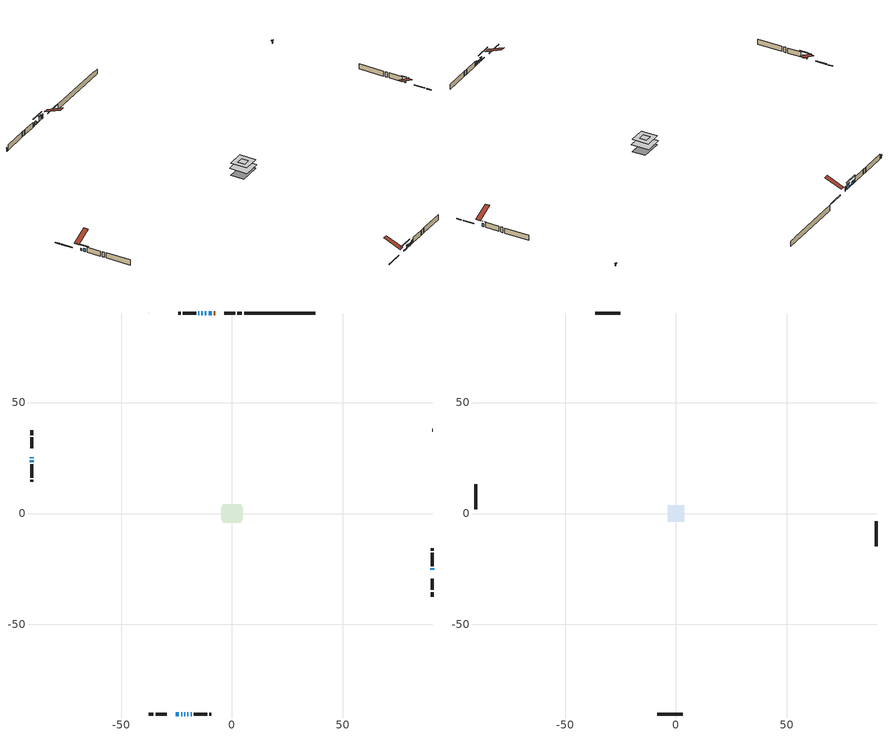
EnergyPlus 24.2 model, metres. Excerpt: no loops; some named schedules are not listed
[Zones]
conditioned space
 floor outside (Floor1 construction): -0.34,-0.34 -0.34,0.34 0.34,0.34 0.34,-0.34 z1.22
 floor adiabatic (AdiabaticFloorConstruction): -4.06,-4.06 -4.06,4.06 4.06,4.06 4.06,-4.06 z1.22
 floor foundation (Slab1 construction): -4.95,-3.05 -4.95,3.05 4.95,3.05 4.95,-3.05 z-1.37
 wall outside (RimJoist1 construction): 4.49,90.34 2.44,90.34 / -37.42,-90.34 -35.37,-90.34 / -90.34,37.42 -90.34,35.37 / 90.34,-37.42 90.34,-35.37 z1.22:1.52
 wall outside (RimJoist2 construction): 1.51,90.34 -3.55,90.34 / -34.44,-90.34 -29.38,-90.34 / -90.34,34.44 -90.34,29.38 / 90.34,-34.44 90.34,-29.38 z1.22:1.52
 wall outside (AdiabaticWallConstruction 1): -7.52,90.34 -8.19,90.34 z1.22:3.25
 wall outside (AdiabaticWallConstruction): -90.34,25.41 -90.34,24.85 z1.22:2.11; -9.12,90.34 -10.56,90.34 z1.22:3.2; 90.34,-25.41 90.34,-24.7 / -18.68,-90.34 -18.24,-90.34 z1.22:2.67; -90.34,23.93 -90.34,23.16 z1.22:2.57; -25.41,-90.34 -23.89,-90.34 / -11.49,90.34 -12.26,90.34 z1.22:1.65; -22.96,-90.34 -22.35,-90.34 z1.22:2.64; -21.42,-90.34 -21.09,-90.34 z1.22:2.01; -20.16,-90.34 -19.6,-90.34 z1.22:2.19; 90.35,37.42 90.18,37.59 / -37.42,90.35 -37.59,90.18 / -14.7,90.34 -15.21,90.34 z1.22:2.31; -13.18,90.34 -13.77,90.34 z1.22:2.36
 wall outside (Wall1 construction): -16.14,90.34 -22.26,90.34 / -17.31,-90.34 -11.19,-90.34 / -90.34,22.23 -90.34,16.11 / 90.34,-23.77 90.34,-17.65 z1.22:3.66
 wall outside (Wall2 construction): -23.19,90.34 -24.17,90.34 / -10.26,-90.34 -9.28,-90.34 / -90.34,15.18 -90.34,14.2 / 90.34,-16.72 90.34,-15.74 z1.22:3.66
 wall foundation (FoundationWall1 construction): 5.42,90.34,-1.37 5.42,90.34,1.22 34.22,90.34,1.22 34.22,90.34,0.91 37.42,90.34,0.91 37.42,90.34,-1.37
 window (WindowConstruction 11): -90.34,25.41 -90.34,24.85 z1.22:2.11
 window (WindowConstruction 8): -9.12,90.34 -10.56,90.34 z1.22:3.2
 window (WindowConstruction 9): 90.34,-25.41 90.34,-24.7 z1.22:2.67
 window (WindowConstruction 10): -90.34,23.93 -90.34,23.16 z1.22:2.57
 window (WindowConstruction 12): -25.41,-90.34 -23.89,-90.34 z1.22:1.65
 window (WindowConstruction 13): -11.49,90.34 -12.25,90.34 z1.22:1.65
 window (WindowConstruction): -22.96,-90.34 -22.35,-90.34 z1.22:2.64
 window (WindowConstruction 1): -21.42,-90.34 -21.09,-90.34 z1.22:2.01
 window (WindowConstruction 2): -20.16,-90.34 -19.6,-90.34 z1.22:2.19
 window (WindowConstruction 3): -18.67,-90.34 -18.24,-90.34 z1.22:2.67
 window (WindowConstruction 4): 90.34,37.42 90.18,37.58 z1.22:2.31
 window (WindowConstruction 5): -13.18,90.34 -13.77,90.34 z1.22:2.36
 window (WindowConstruction 6): -37.42,90.34 -37.58,90.18 z1.22:2.31
 window (WindowConstruction 7): -14.7,90.34 -15.21,90.34 z1.22:2.31
 door (Door): -7.52,90.34 -8.19,90.34 z1.22:3.25
 ceiling adiabatic (AdiabaticFloorConstruction): 4.06,-4.06 4.06,4.06 -4.06,4.06 -4.06,-4.06 z1.22
attic - vented
 floor to conditioned space (Floor2 construction Reversed): -1.6,-1.6 -1.6,1.6 1.6,1.6 1.6,-1.6 z3.66
 floor to conditioned space (Floor3 construction Reversed): -3.73,-3.73 -3.73,3.73 3.73,3.73 3.73,-3.73 z3.66
 wall outside (Wall3 construction): -25.1,90.34 -36.49,90.34 / -8.35,-90.34 3.04,-90.34 / -90.34,13.27 -90.34,1.88 / 90.34,-14.81 90.34,-3.42 z1.22:3.66
 roof outside (Roof1 construction): -6.59,90.34,3.66 -6.59,82.55,6.91 -4.48,82.55,6.91 -4.48,90.34,3.66; -26.34,-90.34,3.66 -26.34,-82.55,6.91 -28.45,-82.55,6.91 -28.45,-90.34,3.66; -90.34,26.34,3.66 -82.55,26.34,6.91 -82.55,28.45,6.91 -90.34,28.45,3.66; 90.34,-26.34,3.66 82.55,-26.34,6.91 82.55,-28.45,6.91 90.34,-28.45,3.66
shading: -90.34,23.03 -90.34,27.24 -90.64,27.24 -90.64,23.03 z3.94; -10.86,90.34 -8.82,90.34 -8.82,90.64 -10.86,90.64 z3.5; 90.34,-23.48 90.34,-26.63 90.64,-26.63 90.64,-23.48 z3.89; -90.34,21.64 -90.34,25.45 -90.64,25.45 -90.64,21.64 z4.09; -20.84,-90.34 -28.46,-90.34 -28.46,-90.64 -20.84,-90.64 z4.7; -15.31,90.34 -8.44,90.34 -8.44,90.64 -15.31,90.64 z4.7; -22.05,-90.34 -23.26,-90.34 -23.26,-90.64 -22.05,-90.64 z2.94; -20.79,-90.34 -21.72,-90.34 -21.72,-90.64 -20.79,-90.64 z2.31; -19.31,-90.34 -20.46,-90.34 -20.46,-90.64 -19.31,-90.64 z2.48; -17.94,-90.34 -18.97,-90.34 -18.97,-90.64 -17.94,-90.64 z2.97; 89.97,37.8 90.56,37.21 90.77,37.42 90.18,38.01 z2.61; -14.07,90.34 -12.89,90.34 -12.89,90.64 -14.07,90.64 z2.66; -37.8,89.97 -37.21,90.56 -37.42,90.77 -38.01,90.18 z2.61; -15.51,90.34 -14.4,90.34 -14.4,90.64 -15.51,90.64 z2.61
[Building]
Building 1: Terrain=Suburbs
[Site:Location]
Bathurst AP_NB: Latitude {deg}=47.63; Longitude {deg}=-65.74; Time Zone {hr}=-4; Elevation {m}=59; Keep Site Location Information=Yes
[Site:GroundTemperature:Shallow]
0.0375368, -2.14911, -2.32423, -1.28655, 2.87914, 7.02543, 10.62, 12.8971, 13.0906, 11.2385, 7.7356, 3.71651
[Site:WaterMainsTemperature]
Calculation Method=Schedule; Temperature Schedule=mains temperature schedule
[Material] Roughness=Rough; Thermal Absorptance=0.9
Name | Thickness {m} | Conductivity {W/m-K} | Density {kg/m3} | Specific Heat {J/kg-K} | Solar Absorptance | Visible Absorptance
asphalt or fiberglass shingles | 0.00635 | 0.162714 | 1121.4 | 1465.45 | 0.4 | 0.4
ceiling stud and cavity | 0.1397 | 0.118768 | 65.682 | 1177.47 | 0.7 | 0.7
ceiling stud and cavity 1 | 0.1397 | 0.0759935 | 65.682 | 1177.47 | 0.7 | 0.7
concrete 4.0 in. | 0.1016 | 1.803125 | 2242.8 | 837.4 | 0.7 | 0.7
concrete 8.0 in. | 0.2032 | 1.803125 | 2242.8 | 837.4 | 0.7 | 0.7
door material | 0.04445 | 0.0451087 | 512.64 | 1214.23 | 0.7 | 0.7
exterior vertical ins | 0.0272898 | 0.029427 | 32.04 | 1214.23 | 0.7 | 0.7
floor covering | 0.0127 | 0.0433444 | 54.468 | 1339.84 | 0.6 | 0.6
floor rigid ins; rim joist rigid ins 1; wall rigid ins | 0.051816 | 0.029427 | 32.04 | 1214.23 | 0.7 | 0.7
floor rigid ins 1; wall rigid ins 1 | 0.512978 | 0.029427 | 32.04 | 1214.23 | 0.7 | 0.7
floor stud and cavity | 0.1397 | 0.600147 | 92.3553 | 1139.71 | 0.7 | 0.7
floor stud and cavity 1 | 0.1397 | 1.75129 | 37.0049 | 1207.88 | 0.7 | 0.7
furniture material conditioned space 1 | 0.1524 | 0.115458 | 640.8 | 1214.23 | 0.6 | 0.6
gypsum board | 0.0127 | 0.160291 | 801 | 837.4 | 0.6 | 0.6
gypsum board 1 | 0.0127 | 0.160291 | 801 | 837.4 | 0.7 | 0.7
osb sheathing 0.5 in. | 0.0127 | 0.115458 | 512.64 | 1214.23 | 0.7 | 0.7
osb sheathing 0.75 in. | 0.01905 | 0.115458 | 512.64 | 1214.23 | 0.7 | 0.7
osb sheathing 2.0 in. | 0.0508 | 0.115458 | 512.64 | 1214.23 | 0.7 | 0.7
rim joist rigid ins | 0.103632 | 0.029427 | 32.04 | 1214.23 | 0.7 | 0.7
rim joist stud and cavity | 0.0508 | 0.0560652 | 125.044 | 1163.47 | 0.6 | 0.6
rim joist stud and cavity 1 | 0.0508 | 0.647153 | 125.044 | 1163.47 | 0.6 | 0.6
wall stud and cavity | 0.1397 | 0.0802207 | 139.0536 | 1170.24 | 0.7 | 0.7
wall stud and cavity 1 | 0.1397 | 0.17399 | 139.0536 | 1170.24 | 0.7 | 0.7
wall stud and cavity 2 | 0.0889 | 6.1454 | 50.32683 | 1063.81 | 0.6 | 0.6
wall stud and cavity 3 | 0.0889 | 0.380278 | 52.3479 | 1209.89 | 0.7 | 0.7
wall stud and cavity 4 | 0.0889 | 0.391764 | 83.0341 | 1211.67 | 0.7 | 0.7
wood siding | 0.0254 | 0.102417 | 544.68 | 1172.36 | 0.4 | 0.4
wood siding 1 | 0.00254 | 0.102417 | 544.68 | 1172.36 | 0.4 | 0.4
wood siding 2; wood siding 3; wood siding 4 | 0.0254 | 0.102417 | 544.68 | 1172.36 | 0.7 | 0.7
[WindowMaterial:SimpleGlazingSystem]
Name | U-Factor {W/m2-K} | Solar Heat Gain Coefficient
WindowMaterial | 2.08042 | 0.5
WindowMaterial 1 | 2.29562 | 0.35
WindowMaterial 10 | 3.04398 | 0.45
WindowMaterial 11 | 2.279717 | 0.36
WindowMaterial 2 | 2.191708 | 0.43
WindowMaterial 3 | 2.16729 | 0.44
WindowMaterial 4 | 2.407472 | 0.26
WindowMaterial 5 | 2.10711 | 0.48
WindowMaterial 6 | 1.97992 | 0.56
WindowMaterial 7 | 2.07361 | 0.54
WindowMaterial 8 | 2.04805 | 0.52
WindowMaterial 9 | 2.04181 | 0.53
[Construction]
AdiabaticFloorConstruction: floor stud and cavity 1, floor rigid ins 1, osb sheathing 0.75 in., floor covering
AdiabaticWallConstruction: wood siding 3, wall rigid ins 1, wall stud and cavity 3, gypsum board
AdiabaticWallConstruction 1: wood siding 4, wall rigid ins 1, wall stud and cavity 3, gypsum board
Door: door material
Floor1 construction: floor stud and cavity, floor rigid ins, osb sheathing 0.75 in., floor covering
Floor2 construction Reversed: gypsum board, ceiling stud and cavity
Floor3 construction Reversed: gypsum board, ceiling stud and cavity 1
FoundationWall1 construction: concrete 8.0 in., gypsum board 1
furniture construction conditioned space 1: furniture material conditioned space 1
PartitionWallConstruction: gypsum board, wall stud and cavity 4, gypsum board
RimJoist1 construction: wood siding 2, rim joist rigid ins, osb sheathing 2.0 in., rim joist stud and cavity
RimJoist2 construction: wood siding 2, rim joist rigid ins 1, osb sheathing 2.0 in., rim joist stud and cavity 1
Roof1 construction: asphalt or fiberglass shingles
Slab1 construction: concrete 4.0 in.
Wall1 construction: wood siding, osb sheathing 0.5 in., wall stud and cavity, gypsum board
Wall2 construction: wood siding, wall rigid ins, osb sheathing 0.5 in., wall stud and cavity 1, gypsum board
Wall3 construction: wood siding 1, wall stud and cavity 2
WindowConstruction: WindowMaterial
WindowConstruction 1: WindowMaterial 1
WindowConstruction 10: WindowMaterial 9
WindowConstruction 11: WindowMaterial 10
WindowConstruction 12; WindowConstruction 13: WindowMaterial 11
WindowConstruction 2: WindowMaterial 2
WindowConstruction 3: WindowMaterial 3
WindowConstruction 4; WindowConstruction 6: WindowMaterial 4
WindowConstruction 5: WindowMaterial 5
WindowConstruction 7: WindowMaterial 6
WindowConstruction 8: WindowMaterial 7
WindowConstruction 9: WindowMaterial 8
[Zone] Multiplier=1; Part of Total Floor Area=Yes
Name | Volume {m3}
attic - vented | 34.2694
conditioned space | 322.9
[Space]
Name | Zone | Volume {m3}
attic - vented 1 | attic - vented | 34.2694
conditioned space 1 | conditioned space | 322.9
[ZoneInfiltration:EffectiveLeakageArea]
infil attic - vented 1: Zone or Space=attic - vented 1; Schedule=Always On Discrete; Effective Air Leakage Area {cm2}=2634.8; Stack Coefficient=0.000395493; Wind Coefficient=1.34366e-05
[ZoneMixing]
whole house fan mix: Zone or Space=attic - vented; Schedule=Always On Continuous; Design Flow Rate Calculation Method=Flow/Zone; Design Flow Rate {m3/s}=0; Source Zone or Space=conditioned space
[SurfaceProperty:ExposedFoundationPerimeter]
Slab1: Exposed Perimeter Calculation Method=TotalExposedPerimeter; Total Exposed Perimeter {m}=32.004
[InternalMass] Zone or ZoneList=conditioned space; Space or SpaceList=conditioned space 1
Name | Construction | Surface Area {m2}
furniture mass conditioned space 1 | furniture construction conditioned space 1 | 50.6999
partition wall mass | PartitionWallConstruction | 126.75
[Lights]
interior lighting: Zone or ZoneList or Space or SpaceList=conditioned space 1; Schedule=interior lighting schedule; Design Level Calculation Method=LightingLevel; Lighting Level {W}=343.2; Return Air Fraction=0; Fraction Radiant=0.6; Fraction Visible=0.2; Fraction Replaceable=1
[People]
occupants: Zone or ZoneList or Space or SpaceList=conditioned space 1; Number of People Schedule=occupants schedule; Number of People Calculation Method=People; Number of People=3; Fraction Radiant=0.314171; Sensible Heat Fraction=0.56303; Activity Level Schedule=occupants activity schedule; Carbon Dioxide Generation Rate {m3/s-W}=0; Enable ASHRAE 55 Comfort Warnings=No; Mean Radiant Temperature Calculation Type=EnclosureAveraged
[ElectricEquipment] Zone or ZoneList or Space or SpaceList=conditioned space 1; Design Level Calculation Method=EquipmentLevel
Name | Schedule | Design Level {W} | Fraction Latent | Fraction Radiant | Fraction Lost
clothes dryer | clothes dryer schedule | 140.772 | 0.015 | 0.081 | 0.85
clothes washer | clothes washer schedule | 32.1985 | 0.03 | 0.162 | 0.7
cooking range | cooking range schedule | 215.147 | 0.08 | 0.432 | 0.2
dishwasher | dishwasher schedule | 66.8632 | 0.3 | 0.18 | 0.4
fridge | fridge schedule | 72.9452 | 0 | 0.6 | 0
mech vent house fan | mech vent house fan schedule | 0 | 0 | 0 | 1
mech vent house fan cfis | mech vent house fan cfis schedule | 0 | 0 | 0 | 0
misc plug loads | misc plug loads schedule | 494.7 | 0.045 | 0.513 | 0.1
whole house fan | Always On Discrete | 0 | 0 | 0 | 1
[OtherEquipment] Zone or ZoneList or Space or SpaceList=conditioned space 1; Design Level Calculation Method=EquipmentLevel
Name | Fuel Type | Schedule | Design Level {W} | Fraction Latent | Fraction Radiant | Fraction Lost
clothes dryer 1 | Electricity | clothes dryer schedule | 0 | 0.015 | 0.081 | 0.85
cooking range 1 | Electricity | cooking range schedule | 0 | 0.08 | 0.432 | 0.2
general water use latent | None | general water use schedule | 62.594 | 1 | 0 | 0
general water use sensible | None | general water use schedule | -61.6891 | 0 | 0.6 | 0
mech vent house fan latent load | None | Always On Discrete | 0 | 1 | 0 | 0
mech vent house fan sensible load | None | Always On Discrete | 0 | 0 | 0 | 0
water heater energy adjustment1 | Electricity | Always On Discrete | 0.01 | 0 | 0 | 1
[ZoneInfiltration:DesignFlowRate] Zone or ZoneList or Space or SpaceList=conditioned space 1; Schedule=Always On Discrete; Design Flow Rate Calculation Method=Flow/Zone; Design Flow Rate {m3/s}=0
infil flow; natural vent flow; whole house fan flow
[Foundation:Kiva]
Foundation Kiva 1: Initial Indoor Air Temperature {C}=18; Wall Height Above Grade {m}=1.21999; Wall Depth Below Slab {m}=0.2032; Custom Block Material Name 1=exterior vertical ins; Custom Block Depth 1 {m}=2.59001; Custom Block X Position 1 {m}=0.2159; Custom Block Z Position 1 {m}=0
[Foundation:Kiva:Settings]
Soil Conductivity {W/m-K}=0.849921; Soil Density {kg/m3}=1842.3; Soil Specific Heat {J/kg-K}=418.7; Ground Solar Absorptivity=0.9; Ground Thermal Absorptivity=0.9; Ground Surface Roughness {m}=0.03; Far-Field Width {m}=40; Deep-Ground Boundary Condition=ZeroFlux; Deep-Ground Depth {m}=40; Minimum Cell Dimension {m}=0.2; Maximum Cell Growth Coefficient=3; Simulation Timestep=Timestep
[Exterior:Lights]
exterior lighting: Schedule=exterior lighting schedule; Design Level {W}=75.6
[Schedule:Constant]
Name | Hourly Value
Always On Continuous; mech vent house fan schedule; mech vent house fan cfis schedule; Always On Discrete | 1
occupants activity schedule | 117.228
fridge schedule | 0
[Schedule:Week:Daily]
interior lighting schedule Week Rule - Jan1-Jan27: interior lighting schedule day, interior lighting schedule day, interior lighting schedule day, interior lighting schedule day, interior lighting schedule day, interior lighting schedule day, interior lighting schedule day, interior lighting schedule default day, interior lighting schedule default day, interior lighting schedule default day, interior lighting schedule default day, interior lighting schedule default day
interior lighting schedule Week Rule - Jan28-Feb3: interior lighting schedule day, interior lighting schedule day, interior lighting schedule day, interior lighting schedule day, interior lighting schedule day 1, interior lighting schedule day 1, interior lighting schedule day 1, interior lighting schedule default day, interior lighting schedule default day, interior lighting schedule default day, interior lighting schedule default day, interior lighting schedule default day
interior lighting schedule Week Rule - Feb4-Feb24: interior lighting schedule day 1, interior lighting schedule day 1, interior lighting schedule day 1, interior lighting schedule day 1, interior lighting schedule day 1, interior lighting schedule day 1, interior lighting schedule day 1, interior lighting schedule default day, interior lighting schedule default day, interior lighting schedule default day, interior lighting schedule default day, interior lighting schedule default day
interior lighting schedule Week Rule - Feb25-Mar3: interior lighting schedule day 1, interior lighting schedule day 1, interior lighting schedule day 1, interior lighting schedule day 1, interior lighting schedule day 2, interior lighting schedule day 2, interior lighting schedule day 2, interior lighting schedule default day, interior lighting schedule default day, interior lighting schedule default day, interior lighting schedule default day, interior lighting schedule default day
interior lighting schedule Week Rule - Mar4-Mar31: interior lighting schedule day 2, interior lighting schedule day 2, interior lighting schedule day 2, interior lighting schedule day 2, interior lighting schedule day 2, interior lighting schedule day 2, interior lighting schedule day 2, interior lighting schedule default day, interior lighting schedule default day, interior lighting schedule default day, interior lighting schedule default day, interior lighting schedule default day
interior lighting schedule Week Rule - Apr1-Apr28: interior lighting schedule day 3, interior lighting schedule day 3, interior lighting schedule day 3, interior lighting schedule day 3, interior lighting schedule day 3, interior lighting schedule day 3, interior lighting schedule day 3, interior lighting schedule default day, interior lighting schedule default day, interior lighting schedule default day, interior lighting schedule default day, interior lighting schedule default day
interior lighting schedule Week Rule - Apr29-May5: interior lighting schedule day 3, interior lighting schedule day 3, interior lighting schedule day 4, interior lighting schedule day 4, interior lighting schedule day 4, interior lighting schedule day 4, interior lighting schedule day 4, interior lighting schedule default day, interior lighting schedule default day, interior lighting schedule default day, interior lighting schedule default day, interior lighting schedule default day
interior lighting schedule Week Rule - May6-May26: interior lighting schedule day 4, interior lighting schedule day 4, interior lighting schedule day 4, interior lighting schedule day 4, interior lighting schedule day 4, interior lighting schedule day 4, interior lighting schedule day 4, interior lighting schedule default day, interior lighting schedule default day, interior lighting schedule default day, interior lighting schedule default day, interior lighting schedule default day
interior lighting schedule Week Rule - May27-Jun2: interior lighting schedule day 4, interior lighting schedule day 4, interior lighting schedule day 4, interior lighting schedule day 4, interior lighting schedule day 4, interior lighting schedule day 5, interior lighting schedule day 5, interior lighting schedule default day, interior lighting schedule default day, interior lighting schedule default day, interior lighting schedule default day, interior lighting schedule default day
interior lighting schedule Week Rule - Jun3-Jun30: interior lighting schedule day 5, interior lighting schedule day 5, interior lighting schedule day 5, interior lighting schedule day 5, interior lighting schedule day 5, interior lighting schedule day 5, interior lighting schedule day 5, interior lighting schedule default day, interior lighting schedule default day, interior lighting schedule default day, interior lighting schedule default day, interior lighting schedule default day
interior lighting schedule Week Rule - Jul1-Jul28: interior lighting schedule day 6, interior lighting schedule day 6, interior lighting schedule day 6, interior lighting schedule day 6, interior lighting schedule day 6, interior lighting schedule day 6, interior lighting schedule day 6, interior lighting schedule default day, interior lighting schedule default day, interior lighting schedule default day, interior lighting schedule default day, interior lighting schedule default day
interior lighting schedule Week Rule - Jul29-Aug4: interior lighting schedule day 6, interior lighting schedule day 6, interior lighting schedule day 6, interior lighting schedule day 7, interior lighting schedule day 7, interior lighting schedule day 7, interior lighting schedule day 7, interior lighting schedule default day, interior lighting schedule default day, interior lighting schedule default day, interior lighting schedule default day, interior lighting schedule default day
interior lighting schedule Week Rule - Aug5-Aug25: interior lighting schedule day 7, interior lighting schedule day 7, interior lighting schedule day 7, interior lighting schedule day 7, interior lighting schedule day 7, interior lighting schedule day 7, interior lighting schedule day 7, interior lighting schedule default day, interior lighting schedule default day, interior lighting schedule default day, interior lighting schedule default day, interior lighting schedule default day
interior lighting schedule Week Rule - Aug26-Sep1: interior lighting schedule day 7, interior lighting schedule day 7, interior lighting schedule day 7, interior lighting schedule day 7, interior lighting schedule day 7, interior lighting schedule day 7, interior lighting schedule day 8, interior lighting schedule default day, interior lighting schedule default day, interior lighting schedule default day, interior lighting schedule default day, interior lighting schedule default day
interior lighting schedule Week Rule - Sep2-Sep29: interior lighting schedule day 8, interior lighting schedule day 8, interior lighting schedule day 8, interior lighting schedule day 8, interior lighting schedule day 8, interior lighting schedule day 8, interior lighting schedule day 8, interior lighting schedule default day, interior lighting schedule default day, interior lighting schedule default day, interior lighting schedule default day, interior lighting schedule default day
interior lighting schedule Week Rule - Sep30-Oct6: interior lighting schedule day 8, interior lighting schedule day 9, interior lighting schedule day 9, interior lighting schedule day 9, interior lighting schedule day 9, interior lighting schedule day 9, interior lighting schedule day 9, interior lighting schedule default day, interior lighting schedule default day, interior lighting schedule default day, interior lighting schedule default day, interior lighting schedule default day
interior lighting schedule Week Rule - Oct7-Oct27: interior lighting schedule day 9, interior lighting schedule day 9, interior lighting schedule day 9, interior lighting schedule day 9, interior lighting schedule day 9, interior lighting schedule day 9, interior lighting schedule day 9, interior lighting schedule default day, interior lighting schedule default day, interior lighting schedule default day, interior lighting schedule default day, interior lighting schedule default day
interior lighting schedule Week Rule - Oct28-Nov3: interior lighting schedule day 9, interior lighting schedule day 9, interior lighting schedule day 9, interior lighting schedule day 9, interior lighting schedule day 10, interior lighting schedule day 10, interior lighting schedule day 10, interior lighting schedule default day, interior lighting schedule default day, interior lighting schedule default day, interior lighting schedule default day, interior lighting schedule default day
interior lighting schedule Week Rule - Nov4-Nov24: interior lighting schedule day 10, interior lighting schedule day 10, interior lighting schedule day 10, interior lighting schedule day 10, interior lighting schedule day 10, interior lighting schedule day 10, interior lighting schedule day 10, interior lighting schedule default day, interior lighting schedule default day, interior lighting schedule default day, interior lighting schedule default day, interior lighting schedule default day
interior lighting schedule Week Rule - Nov25-Dec1: interior lighting schedule day 10, interior lighting schedule day 10, interior lighting schedule day 10, interior lighting schedule day 10, interior lighting schedule day 10, interior lighting schedule day 10, interior lighting schedule day 11, interior lighting schedule default day, interior lighting schedule default day, interior lighting schedule default day, interior lighting schedule default day, interior lighting schedule default day
interior lighting schedule Week Rule - Dec2-Dec31: interior lighting schedule day 11, interior lighting schedule day 11, interior lighting schedule day 11, interior lighting schedule day 11, interior lighting schedule day 11, interior lighting schedule day 11, interior lighting schedule day 11, interior lighting schedule default day, interior lighting schedule default day, interior lighting schedule default day, interior lighting schedule default day, interior lighting schedule default day
occupants schedule Week Rule - Jan1-Dec31: occupants schedule day, occupants schedule day, occupants schedule day, occupants schedule day, occupants schedule day, occupants schedule day, occupants schedule day, occupants schedule default day, occupants schedule default day, occupants schedule default day, occupants schedule default day, occupants schedule default day
clothes dryer schedule Week Rule - Jan1-Dec31: clothes dryer schedule day, clothes dryer schedule day, clothes dryer schedule day, clothes dryer schedule day, clothes dryer schedule day, clothes dryer schedule day, clothes dryer schedule day, clothes dryer schedule default day, clothes dryer schedule default day, clothes dryer schedule default day, clothes dryer schedule default day, clothes dryer schedule default day
clothes washer schedule Week Rule - Jan1-Dec31: clothes washer schedule day, clothes washer schedule day, clothes washer schedule day, clothes washer schedule day, clothes washer schedule day, clothes washer schedule day, clothes washer schedule day, clothes washer schedule default day, clothes washer schedule default day, clothes washer schedule default day, clothes washer schedule default day, clothes washer schedule default day
cooking range schedule Week Rule - Jan1-Dec31: cooking range schedule day, cooking range schedule day, cooking range schedule day, cooking range schedule day, cooking range schedule day, cooking range schedule day, cooking range schedule day, cooking range schedule default day, cooking range schedule default day, cooking range schedule default day, cooking range schedule default day, cooking range schedule default day
dishwasher schedule Week Rule - Jan1-Dec31: dishwasher schedule day, dishwasher schedule day, dishwasher schedule day, dishwasher schedule day, dishwasher schedule day, dishwasher schedule day, dishwasher schedule day, dishwasher schedule default day, dishwasher schedule default day, dishwasher schedule default day, dishwasher schedule default day, dishwasher schedule default day
misc plug loads schedule Week Rule - Jan1-Dec31: misc plug loads schedule day, misc plug loads schedule day, misc plug loads schedule day, misc plug loads schedule day, misc plug loads schedule day, misc plug loads schedule day, misc plug loads schedule day, misc plug loads schedule default day, misc plug loads schedule default day, misc plug loads schedule default day, misc plug loads schedule default day, misc plug loads schedule default day
general water use schedule Week Rule - Jan1-Dec31: general water use schedule day, general water use schedule day, general water use schedule day, general water use schedule day, general water use schedule day, general water use schedule day, general water use schedule day, general water use schedule default day, general water use schedule default day, general water use schedule default day, general water use schedule default day, general water use schedule default day
exterior lighting schedule Week Rule - Jan1-Jan27: exterior lighting schedule day, exterior lighting schedule day, exterior lighting schedule day, exterior lighting schedule day, exterior lighting schedule day, exterior lighting schedule day, exterior lighting schedule day, exterior lighting schedule default day, exterior lighting schedule default day, exterior lighting schedule default day, exterior lighting schedule default day, exterior lighting schedule default day
exterior lighting schedule Week Rule - Jan28-Feb3: exterior lighting schedule day, exterior lighting schedule day, exterior lighting schedule day, exterior lighting schedule day, exterior lighting schedule day 1, exterior lighting schedule day 1, exterior lighting schedule day 1, exterior lighting schedule default day, exterior lighting schedule default day, exterior lighting schedule default day, exterior lighting schedule default day, exterior lighting schedule default day
exterior lighting schedule Week Rule - Feb4-Feb24: exterior lighting schedule day 1, exterior lighting schedule day 1, exterior lighting schedule day 1, exterior lighting schedule day 1, exterior lighting schedule day 1, exterior lighting schedule day 1, exterior lighting schedule day 1, exterior lighting schedule default day, exterior lighting schedule default day, exterior lighting schedule default day, exterior lighting schedule default day, exterior lighting schedule default day
exterior lighting schedule Week Rule - Feb25-Mar3: exterior lighting schedule day 1, exterior lighting schedule day 1, exterior lighting schedule day 1, exterior lighting schedule day 1, exterior lighting schedule day 2, exterior lighting schedule day 2, exterior lighting schedule day 2, exterior lighting schedule default day, exterior lighting schedule default day, exterior lighting schedule default day, exterior lighting schedule default day, exterior lighting schedule default day
exterior lighting schedule Week Rule - Mar4-Mar31: exterior lighting schedule day 2, exterior lighting schedule day 2, exterior lighting schedule day 2, exterior lighting schedule day 2, exterior lighting schedule day 2, exterior lighting schedule day 2, exterior lighting schedule day 2, exterior lighting schedule default day, exterior lighting schedule default day, exterior lighting schedule default day, exterior lighting schedule default day, exterior lighting schedule default day
exterior lighting schedule Week Rule - Apr1-Apr28: exterior lighting schedule day 3, exterior lighting schedule day 3, exterior lighting schedule day 3, exterior lighting schedule day 3, exterior lighting schedule day 3, exterior lighting schedule day 3, exterior lighting schedule day 3, exterior lighting schedule default day, exterior lighting schedule default day, exterior lighting schedule default day, exterior lighting schedule default day, exterior lighting schedule default day
exterior lighting schedule Week Rule - Apr29-May5: exterior lighting schedule day 3, exterior lighting schedule day 3, exterior lighting schedule day 4, exterior lighting schedule day 4, exterior lighting schedule day 4, exterior lighting schedule day 4, exterior lighting schedule day 4, exterior lighting schedule default day, exterior lighting schedule default day, exterior lighting schedule default day, exterior lighting schedule default day, exterior lighting schedule default day
exterior lighting schedule Week Rule - May6-May26: exterior lighting schedule day 4, exterior lighting schedule day 4, exterior lighting schedule day 4, exterior lighting schedule day 4, exterior lighting schedule day 4, exterior lighting schedule day 4, exterior lighting schedule day 4, exterior lighting schedule default day, exterior lighting schedule default day, exterior lighting schedule default day, exterior lighting schedule default day, exterior lighting schedule default day
exterior lighting schedule Week Rule - May27-Jun2: exterior lighting schedule day 4, exterior lighting schedule day 4, exterior lighting schedule day 4, exterior lighting schedule day 4, exterior lighting schedule day 4, exterior lighting schedule day 5, exterior lighting schedule day 5, exterior lighting schedule default day, exterior lighting schedule default day, exterior lighting schedule default day, exterior lighting schedule default day, exterior lighting schedule default day
exterior lighting schedule Week Rule - Jun3-Jun30: exterior lighting schedule day 5, exterior lighting schedule day 5, exterior lighting schedule day 5, exterior lighting schedule day 5, exterior lighting schedule day 5, exterior lighting schedule day 5, exterior lighting schedule day 5, exterior lighting schedule default day, exterior lighting schedule default day, exterior lighting schedule default day, exterior lighting schedule default day, exterior lighting schedule default day
exterior lighting schedule Week Rule - Jul1-Jul28: exterior lighting schedule day 6, exterior lighting schedule day 6, exterior lighting schedule day 6, exterior lighting schedule day 6, exterior lighting schedule day 6, exterior lighting schedule day 6, exterior lighting schedule day 6, exterior lighting schedule default day, exterior lighting schedule default day, exterior lighting schedule default day, exterior lighting schedule default day, exterior lighting schedule default day
exterior lighting schedule Week Rule - Jul29-Aug4: exterior lighting schedule day 6, exterior lighting schedule day 6, exterior lighting schedule day 6, exterior lighting schedule day 7, exterior lighting schedule day 7, exterior lighting schedule day 7, exterior lighting schedule day 7, exterior lighting schedule default day, exterior lighting schedule default day, exterior lighting schedule default day, exterior lighting schedule default day, exterior lighting schedule default day
exterior lighting schedule Week Rule - Aug5-Aug25: exterior lighting schedule day 7, exterior lighting schedule day 7, exterior lighting schedule day 7, exterior lighting schedule day 7, exterior lighting schedule day 7, exterior lighting schedule day 7, exterior lighting schedule day 7, exterior lighting schedule default day, exterior lighting schedule default day, exterior lighting schedule default day, exterior lighting schedule default day, exterior lighting schedule default day
exterior lighting schedule Week Rule - Aug26-Sep1: exterior lighting schedule day 7, exterior lighting schedule day 7, exterior lighting schedule day 7, exterior lighting schedule day 7, exterior lighting schedule day 7, exterior lighting schedule day 7, exterior lighting schedule day 8, exterior lighting schedule default day, exterior lighting schedule default day, exterior lighting schedule default day, exterior lighting schedule default day, exterior lighting schedule default day
exterior lighting schedule Week Rule - Sep2-Sep29: exterior lighting schedule day 8, exterior lighting schedule day 8, exterior lighting schedule day 8, exterior lighting schedule day 8, exterior lighting schedule day 8, exterior lighting schedule day 8, exterior lighting schedule day 8, exterior lighting schedule default day, exterior lighting schedule default day, exterior lighting schedule default day, exterior lighting schedule default day, exterior lighting schedule default day
[Schedule:Year]
interior lighting schedule: interior lighting schedule Week Rule - Jan1-Jan27, 1, 1, 1, 27, interior lighting schedule Week Rule - Jan28-Feb3, 1, 28, 2, 3, interior lighting schedule Week Rule - Feb4-Feb24, 2, 4, 2, 24, interior lighting schedule Week Rule - Feb25-Mar3, 2, 25, 3, 3, interior lighting schedule Week Rule - Mar4-Mar31, 3, 4, 3, 31, interior lighting schedule Week Rule - Apr1-Apr28, 4, 1, 4, 28, interior lighting schedule Week Rule - Apr29-May5, 4, 29, 5, 5, interior lighting schedule Week Rule - May6-May26, 5, 6, 5, 26, interior lighting schedule Week Rule - May27-Jun2, 5, 27, 6, 2, interior lighting schedule Week Rule - Jun3-Jun30, 6, 3, 6, 30, interior lighting schedule Week Rule - Jul1-Jul28, 7, 1, 7, 28, interior lighting schedule Week Rule - Jul29-Aug4, 7, 29, 8, 4, interior lighting schedule Week Rule - Aug5-Aug25, 8, 5, 8, 25, interior lighting schedule Week Rule - Aug26-Sep1, 8, 26, 9, 1, interior lighting schedule Week Rule - Sep2-Sep29, 9, 2, 9, 29, interior lighting schedule Week Rule - Sep30-Oct6, 9, 30, 10, 6, interior lighting schedule Week Rule - Oct7-Oct27, 10, 7, 10, 27, interior lighting schedule Week Rule - Oct28-Nov3, 10, 28, 11, 3, interior lighting schedule Week Rule - Nov4-Nov24, 11, 4, 11, 24, interior lighting schedule Week Rule - Nov25-Dec1, 11, 25, 12, 1, interior lighting schedule Week Rule - Dec2-Dec31, 12, 2, 12, 31
occupants schedule: occupants schedule Week Rule - Jan1-Dec31, 1, 1, 12, 31
clothes dryer schedule: clothes dryer schedule Week Rule - Jan1-Dec31, 1, 1, 12, 31
clothes washer schedule: clothes washer schedule Week Rule - Jan1-Dec31, 1, 1, 12, 31
cooking range schedule: cooking range schedule Week Rule - Jan1-Dec31, 1, 1, 12, 31
dishwasher schedule: dishwasher schedule Week Rule - Jan1-Dec31, 1, 1, 12, 31
misc plug loads schedule: misc plug loads schedule Week Rule - Jan1-Dec31, 1, 1, 12, 31
general water use schedule: general water use schedule Week Rule - Jan1-Dec31, 1, 1, 12, 31
exterior lighting schedule: exterior lighting schedule Week Rule - Jan1-Jan27, 1, 1, 1, 27, exterior lighting schedule Week Rule - Jan28-Feb3, 1, 28, 2, 3, exterior lighting schedule Week Rule - Feb4-Feb24, 2, 4, 2, 24, exterior lighting schedule Week Rule - Feb25-Mar3, 2, 25, 3, 3, exterior lighting schedule Week Rule - Mar4-Mar31, 3, 4, 3, 31, exterior lighting schedule Week Rule - Apr1-Apr28, 4, 1, 4, 28, exterior lighting schedule Week Rule - Apr29-May5, 4, 29, 5, 5, exterior lighting schedule Week Rule - May6-May26, 5, 6, 5, 26, exterior lighting schedule Week Rule - May27-Jun2, 5, 27, 6, 2, exterior lighting schedule Week Rule - Jun3-Jun30, 6, 3, 6, 30, exterior lighting schedule Week Rule - Jul1-Jul28, 7, 1, 7, 28, exterior lighting schedule Week Rule - Jul29-Aug4, 7, 29, 8, 4, exterior lighting schedule Week Rule - Aug5-Aug25, 8, 5, 8, 25, exterior lighting schedule Week Rule - Aug26-Sep1, 8, 26, 9, 1, exterior lighting schedule Week Rule - Sep2-Sep29, 9, 2, 9, 29, exterior lighting schedule Week Rule - Sep30-Oct6, 9, 30, 10, 6, exterior lighting schedule Week Rule - Oct7-Oct27, 10, 7, 10, 27, exterior lighting schedule Week Rule - Oct28-Nov3, 10, 28, 11, 3, exterior lighting schedule Week Rule - Nov4-Nov24, 11, 4, 11, 24, exterior lighting schedule Week Rule - Nov25-Dec1, 11, 25, 12, 1, exterior lighting schedule Week Rule - Dec2-Dec31, 12, 2, 12, 31
[Schedule:Compact]
mains temperature schedule: Through: 01/01, For: AllDays, Until: 24:00, 5.18111, Through: 01/02, For: AllDays, Until: 24:00, 5.11, Through: 01/03, For: AllDays, Until: 24:00, 5.04056, Through: 01/04, For: AllDays, Until: 24:00, 4.97167, Through: 01/05, For: AllDays, Until: 24:00, 4.90389, Through: 01/06, For: AllDays, Until: 24:00, 4.83722, Through: 01/07, For: AllDays, Until: 24:00, 4.77167, Through: 01/08, For: AllDays, Until: 24:00, 4.70722, Through: 01/09, For: AllDays, Until: 24:00, 4.64389, Through: 01/10, For: AllDays, Until: 24:00, 4.58167, Through: 01/11, For: AllDays, Until: 24:00, 4.52056, Through: 01/12, For: AllDays, Until: 24:00, 4.46111, Through: 01/13, For: AllDays, Until: 24:00, 4.40222, Through: 01/14, For: AllDays, Until: 24:00, 4.345, Through: 01/15, For: AllDays, Until: 24:00, 4.28889, Through: 01/16, For: AllDays, Until: 24:00, 4.23389, Through: 01/17, For: AllDays, Until: 24:00, 4.18056, Through: 01/18, For: AllDays, Until: 24:00, 4.12833, Through: 01/19, For: AllDays, Until: 24:00, 4.07722, Through: 01/20, For: AllDays, Until: 24:00, 4.02778, Through: 01/21, For: AllDays, Until: 24:00, 3.97944, Through: 01/22, For: AllDays, Until: 24:00, 3.93222, Through: 01/23, For: AllDays, Until: 24:00, 3.88667, Through: 01/24, For: AllDays, Until: 24:00, 3.84278, Through: 01/25, For: AllDays, Until: 24:00, 3.8, Through: 01/26, For: AllDays, Until: 24:00, 3.75889, Through: 01/27, For: AllDays, Until: 24:00, 3.71889, Through: 01/28, For: AllDays, Until: 24:00, 3.68, Through: 01/29, For: AllDays, Until: 24:00, 3.64333, Through: 01/30, For: AllDays, Until: 24:00, 3.60722, Through: 01/31, For: AllDays, Until: 24:00, 3.57333, Through: 02/01, For: AllDays, Until: 24:00, 3.54056, Through: 02/02, For: AllDays, Until: 24:00, 3.50944, Through: 02/03, For: AllDays, Until: 24:00, 3.48, Through: 02/04, For: AllDays, Until: 24:00, 3.45167, Through: 02/05, For: AllDays, Until: 24:00, 3.425, Through: 02/06, For: AllDays, Until: 24:00, 3.39944, Through: 02/07, For: AllDays, Until: 24:00, 3.37611, Through: 02/08, For: AllDays, Until: 24:00, 3.35389, Through: 02/09, For: AllDays, Until: 24:00, 3.33333, Through: 02/10, For: AllDays, Until: 24:00, 3.31444, Through: 02/11, For: AllDays, Until: 24:00, 3.29667, Through: 02/12, For: AllDays, Until: 24:00, 3.28111, Through: 02/13, For: AllDays, Until: 24:00, 3.26667, Through: 02/14, For: AllDays, Until: 24:00, 3.25389, Through: 02/15, For: AllDays, Until: 24:00, 3.24278, Through: 02/16, For: AllDays, Until: 24:00, 3.23278, Through: 02/17, For: AllDays, Until: 24:00, 3.225, Through: 02/18, For: AllDays, Until: 24:00, 3.21833, Through: 02/19, For: AllDays, Until: 24:00, 3.21333, Through: 02/20, For: AllDays, Until: 24:00, 3.21, Through: 02/21, For: AllDays, Until: 24:00, 3.20833, Through: 02/22, For: AllDays, Until: 24:00, 3.20833, Through: 02/23, For: AllDays, Until: 24:00, 3.20944, Through: 02/24, For: AllDays, Until: 24:00, 3.21278, Through: 02/25, For: AllDays, Until: 24:00, 3.21722, Through: 02/26, For: AllDays, Until: 24:00, 3.22333, Through: 02/27, For: AllDays, Until: 24:00, 3.23111, Through: 02/28, For: AllDays, Until: 24:00, 3.24056, Through: 03/01, For: AllDays, Until: 24:00, 3.25111, Through: 03/02, For: AllDays, Until: 24:00, 3.26389, Through: 03/03, For: AllDays, Until: 24:00, 3.27778, Through: 03/04, For: AllDays, Until: 24:00, 3.29333, Through: 03/05, For: AllDays, Until: 24:00, 3.31056, Through: 03/06, For: AllDays, Until: 24:00, 3.32944, Through: 03/07, For: AllDays, Until: 24:00, 3.34944, Through: 03/08, For: AllDays, Until: 24:00, 3.37111, Through: 03/09, For: AllDays, Until: 24:00, 3.39444, Through: 03/10, For: AllDays, Until: 24:00, 3.41944, Through: 03/11, For: AllDays, Until: 24:00, 3.44611, Through: 03/12, For: AllDays, Until: 24:00, 3.47389, Through: 03/13, For: AllDays, Until: 24:00, 3.50333, Through: 03/14, For: AllDays, Until: 24:00, 3.53389, Through: 03/15, For: AllDays, Until: 24:00, 3.56667, Through: 03/16, For: AllDays, Until: 24:00, 3.60056, Through: 03/17, For: AllDays, Until: 24:00, 3.63556, Through: 03/18, For: AllDays, Until: 24:00, 3.67222, Through: 03/19, For: AllDays, Until: 24:00, 3.71056, Through: 03/20, For: AllDays, Until: 24:00, 3.75056, Through: 03/21, For: AllDays, Until: 24:00, 3.79111, Through: 03/22, For: AllDays, Until: 24:00, 3.83389, Through: 03/23, For: AllDays, Until: 24:00, 3.87778, Through: 03/24, For: AllDays, Until: 24:00, 3.92278, Through: 03/25, For: AllDays, Until: 24:00, 3.96944, Through: 03/26, For: AllDays, Until: 24:00, 4.01778, Through: 03/27, For: AllDays, Until: 24:00, 4.06722, Through: 03/28, For: AllDays, Until: 24:00, 4.11778, Through: 03/29, For: AllDays, Until: 24:00, 4.16944, Through: 03/30, For: AllDays, Until: 24:00, 4.22278, Through: 03/31, For: AllDays, Until: 24:00, 4.27778, Through: 04/01, For: AllDays, Until: 24:00, 4.33333, Through: 04/02, For: AllDays, Until: 24:00, 4.39056, Through: 04/03, For: AllDays, Until: 24:00, 4.44889, Through: 04/04, For: AllDays, Until: 24:00, 4.50833, Through: 04/05, For: AllDays, Until: 24:00, 4.56889, Through: 04/06, For: AllDays, Until: 24:00, 4.63111, Through: 04/07, For: AllDays, Until: 24:00, 4.69389, Through: 04/08, For: AllDays, Until: 24:00, 4.75833, Through: 04/09, For: AllDays, Until: 24:00, 4.82333, Through: 04/10, For: AllDays, Until: 24:00, 4.89, Through: 04/11, For: AllDays, Until: 24:00, 4.95778, Through: 04/12, For: AllDays, Until: 24:00, 5.02611, Through: 04/13, For: AllDays, Until: 24:00, 5.09556, Through: 04/14, For: AllDays, Until: 24:00, 5.16667, Through: 04/15, For: AllDays, Until: 24:00, 5.23833, Through: 04/16, For: AllDays, Until: 24:00, 5.31056, Through: 04/17, For: AllDays, Until: 24:00, 5.38444, Through: 04/18, For: AllDays, Until: 24:00, 5.45889, Through: 04/19, For: AllDays, Until: 24:00, 5.53444, Through: 04/20, For: AllDays, Until: 24:00, 5.61056, Through: 04/21, For: AllDays, Until: 24:00, 5.68778, Through: 04/22, For: AllDays, Until: 24:00, 5.76611, Through: 04/23, For: AllDays, Until: 24:00, 5.845, Through: 04/24, For: AllDays, Until: 24:00, 5.92444, Through: 04/25, For: AllDays, Until: 24:00, 6.005, Through: 04/26, For: AllDays, Until: 24:00, 6.08667, Through: 04/27, For: AllDays, Until: 24:00, 6.16833, Through: 04/28, For: AllDays, Until: 24:00, 6.25111, Through: 04/29, For: AllDays, Until: 24:00, 6.33444, Through: 04/30, For: AllDays, Until: 24:00, 6.41833, Through: 05/01, For: AllDays, Until: 24:00, 6.50333, Through: 05/02, For: AllDays, Until: 24:00, 6.58833, Through: 05/03, For: AllDays, Until: 24:00, 6.67444, Through: 05/04, For: AllDays, Until: 24:00, 6.76056, Through: 05/05, For: AllDays, Until: 24:00, 6.84778, Through: 05/06, For: AllDays, Until: 24:00, 6.935, Through: 05/07, For: AllDays, Until: 24:00, 7.02278, Through: 05/08, For: AllDays, Until: 24:00, 7.11111, Through: 05/09, For: AllDays, Until: 24:00, 7.2, Through: 05/10, For: AllDays, Until: 24:00, 7.28944, Through: 05/11, For: AllDays, Until: 24:00, 7.37889, Through: 05/12, For: AllDays, Until: 24:00, 7.46889, Through: 05/13, For: AllDays, Until: 24:00, 7.55889, Through: 05/14, For: AllDays, Until: 24:00, 7.64944, Through: 05/15, For: AllDays, Until: 24:00, 7.74056, Through: 05/16, For: AllDays, Until: 24:00, 7.83111, Through: 05/17, For: AllDays, Until: 24:00, 7.92278, Through: 05/18, For: AllDays, Until: 24:00, 8.01389, Through: 05/19, For: AllDays, Until: 24:00, 8.10556, Through: 05/20, For: AllDays, Until: 24:00, 8.19722, Through: 05/21, For: AllDays, Until: 24:00, 8.28944, Through: 05/22, For: AllDays, Until: 24:00, 8.38111, Through: 05/23, For: AllDays, Until: 24:00, 8.47333, Through: 05/24, For: AllDays, Until: 24:00, 8.565, Through: 05/25, For: AllDays, Until: 24:00, 8.65722, Through: 05/26, For: AllDays, Until: 24:00, 8.74889, Through: 05/27, For: AllDays, Until: 24:00, 8.84111, Through: 05/28, For: AllDays, Until: 24:00, 8.93278, Through: 05/29, For: AllDays, Until: 24:00, 9.02444, Through: 05/30, For: AllDays, Until: 24:00, 9.11611, Through: 05/31, For: AllDays, Until: 24:00, 9.20722, Through: 06/01, For: AllDays, Until: 24:00, 9.29889, Through: 06/02, For: AllDays, Until: 24:00, 9.38944, Through: 06/03, For: AllDays, Until: 24:00, 9.48056, Through: 06/04, For: AllDays, Until: 24:00, 9.57111, Through: 06/05, For: AllDays, Until: 24:00, 9.66111, Through: 06/06, For: AllDays, Until: 24:00, 9.75111, Through: 06/07, For: AllDays, Until: 24:00, 9.84056, Through: 06/08, For: AllDays, Until: 24:00, 9.92944, Through: 06/09, For: AllDays, Until: 24:00, 10.0183, Through: 06/10, For: AllDays, Until: 24:00, 10.1067, Through: 06/11, For: AllDays, Until: 24:00, 10.1944, Through: 06/12, For: AllDays, Until: 24:00, 10.2817, Through: 06/13, For: AllDays, Until: 24:00, 10.3683, Through: 06/14, For: AllDays, Until: 24:00, 10.4544, Through: 06/15, For: AllDays, Until: 24:00, 10.5406, Through: 06/16, For: AllDays, Until: 24:00, 10.6256, Through: 06/17, For: AllDays, Until: 24:00, 10.71, Through: 06/18, For: AllDays, Until: 24:00, 10.7939, Through: 06/19, For: AllDays, Until: 24:00, 10.8772, Through: 06/20, For: AllDays, Until: 24:00, 10.9594, Through: 06/21, For: AllDays, Until: 24:00, 11.0411, Through: 06/22, For: AllDays, Until: 24:00, 11.1222, Through: 06/23, For: AllDays, Until: 24:00, 11.2028, Through: 06/24, For: AllDays, Until: 24:00, 11.2822, Through: 06/25, For: AllDays, Until: 24:00, 11.3611, Through: 06/26, For: AllDays, Until: 24:00, 11.4389, Through: 06/27, For: AllDays, Until: 24:00, 11.5156, Through: 06/28, For: AllDays, Until: 24:00, 11.5917, Through: 06/29, For: AllDays, Until: 24:00, 11.6672, Through: 06/30, For: AllDays, Until: 24:00, 11.7417, Through: 07/01, For: AllDays, Until: 24:00, 11.815, Through: 07/02, For: AllDays, Until: 24:00, 11.8872, Through: 07/03, For: AllDays, Until: 24:00, 11.9589, Through: 07/04, For: AllDays, Until: 24:00, 12.0289, Through: 07/05, For: AllDays, Until: 24:00, 12.0983, Through: 07/06, For: AllDays, Until: 24:00, 12.1667, Through: 07/07, For: AllDays, Until: 24:00, 12.2344, Through: 07/08, For: AllDays, Until: 24:00, 12.3006, Through: 07/09, For: AllDays, Until: 24:00, 12.3656, Through: 07/10, For: AllDays, Until: 24:00, 12.4294, Through: 07/11, For: AllDays, Until: 24:00, 12.4922, Through: 07/12, For: AllDays, Until: 24:00, 12.5539, Through: 07/13, For: AllDays, Until: 24:00, 12.6144, Through: 07/14, For: AllDays, Until: 24:00, 12.6733, Through: 07/15, For: AllDays, Until: 24:00, 12.7317, Through: 07/16, For: AllDays, Until: 24:00, 12.7883, Through: 07/17, For: AllDays, Until: 24:00, 12.8439, Through: 07/18, For: AllDays, Until: 24:00, 12.8983, Through: 07/19, For: AllDays, Until: 24:00, 12.9511, Through: 07/20, For: AllDays, Until: 24:00, 13.0028, Through: 07/21, For: AllDays, Until: 24:00, 13.0533, Through: 07/22, For: AllDays, Until: 24:00, 13.1022, Through: 07/23, For: AllDays, Until: 24:00, 13.15, Through: 07/24, For: AllDays, Until: 24:00, 13.1961, Through: 07/25, For: AllDays, Until: 24:00, 13.2411, Through: 07/26, For: AllDays, Until: 24:00, 13.2844, Through: 07/27, For: AllDays, Until: 24:00, 13.3267, Through: 07/28, For: AllDays, Until: 24:00, 13.3678, Through: 07/29, For: AllDays, Until: 24:00, 13.4067, Through: 07/30, For: AllDays, Until: 24:00, 13.4444, Through: 07/31, For: AllDays, Until: 24:00, 13.4811, Through: 08/01, For: AllDays, Until: 24:00, 13.5161, Through: 08/02, For: AllDays, Until: 24:00, 13.5494, Through: 08/03, For: AllDays, Until: 24:00, 13.5817, Through: 08/04, For: AllDays, Until: 24:00, 13.6122, Through: 08/05, For: AllDays, Until: 24:00, 13.6411, Through: 08/06, For: AllDays, Until: 24:00, 13.6689, Through: 08/07, For: AllDays, Until: 24:00, 13.695, Through: 08/08, For: AllDays, Until: 24:00, 13.7194, Through: 08/09, For: AllDays, Until: 24:00, 13.7422, Through: 08/10, For: AllDays, Until: 24:00, 13.7639, Through: 08/11, For: AllDays, Until: 24:00, 13.7833, Through: 08/12, For: AllDays, Until: 24:00, 13.8017, Through: 08/13, For: AllDays, Until: 24:00, 13.8189, Through: 08/14, For: AllDays, Until: 24:00, 13.8339, Through: 08/15, For: AllDays, Until: 24:00, 13.8478, Through: 08/16, For: AllDays, Until: 24:00, 13.8594, Through: 08/17, For: AllDays, Until: 24:00, 13.87, Through: 08/18, For: AllDays, Until: 24:00, 13.8789, Through: 08/19, For: AllDays, Until: 24:00, 13.8867, Through: 08/20, For: AllDays, Until: 24:00, 13.8922, Through: 08/21, For: AllDays, Until: 24:00, 13.8967, Through: 08/22, For: AllDays, Until: 24:00, 13.8989, Through: 08/23, For: AllDays, Until: 24:00, 13.9, Through: 08/24, For: AllDays, Until: 24:00, 13.8994, Through: 08/25, For: AllDays, Until: 24:00, 13.8972, Through: 08/26, For: AllDays, Until: 24:00, 13.8939, Through: 08/27, For: AllDays, Until: 24:00, 13.8883, Through: 08/28, For: AllDays, Until: 24:00, 13.8817, Through: 08/29, For: AllDays, Until: 24:00, 13.8733, Through: 08/30, For: AllDays, Until: 24:00, 13.8633, Through: 08/31, For: AllDays, Until: 24:00, 13.8517, Through: 09/01, For: AllDays, Until: 24:00, 13.8383, Through: 09/02, For: AllDays, Until: 24:00, 13.8239, Through: 09/03, For: AllDays, Until: 24:00, 13.8072, Through: 09/04, For: AllDays, Until: 24:00, 13.7894, Through: 09/05, For: AllDays, Until: 24:00, 13.77, Through: 09/06, For: AllDays, Until: 24:00, 13.7489, Through: 09/07, For: AllDays, Until: 24:00, 13.7267, Through: 09/08, For: AllDays, Until: 24:00, 13.7028, Through: 09/09, For: AllDays, Until: 24:00, 13.6772, Through: 09/10, For: AllDays, Until: 24:00, 13.65, Through: 09/11, For: AllDays, Until: 24:00, 13.6217, Through: 09/12, For: AllDays, Until: 24:00, 13.5917, Through: 09/13, For: AllDays, Until: 24:00, 13.56, Through: 09/14, For: AllDays, Until: 24:00, 13.5267, Through: 09/15, For: AllDays, Until: 24:00, 13.4922, Through: 09/16, For: AllDays, Until: 24:00, 13.4567, Through: 09/17, For: AllDays, Until: 24:00, 13.4189, Through: 09/18, For: AllDays, Until: 24:00, 13.38, Through: 09/19, For: AllDays, Until: 24:00, 13.34, Through: 09/20, For: AllDays, Until: 24:00, 13.2983, Through: 09/21, For: AllDays, Until: 24:00, 13.255, Through: 09/22, For: AllDays, Until: 24:00, 13.2106, Through: 09/23, For: AllDays, Until: 24:00, 13.1644, Through: 09/24, For: AllDays, Until: 24:00, 13.1172, Through: 09/25, For: AllDays, Until: 24:00, 13.0689, Through: 09/26, For: AllDays, Until: 24:00, 13.0189, Through: 09/27, For: AllDays, Until: 24:00, 12.9678, Through: 09/28, For: AllDays, Until: 24:00, 12.915, Through: 09/29, For: AllDays, Until: 24:00, 12.8611, Through: 09/30, For: AllDays, Until: 24:00, 12.8061, Through: 10/01, For: AllDays, Until: 24:00, 12.7494, Through: 10/02, For: AllDays, Until: 24:00, 12.6922, Through: 10/03, For: AllDays, Until: 24:00, 12.6333, Through: 10/04, For: AllDays, Until: 24:00, 12.5733, Through: 10/05, For: AllDays, Until: 24:00, 12.5117, Through: 10/06, For: AllDays, Until: 24:00, 12.4494, Through: 10/07, For: AllDays, Until: 24:00, 12.3856, Through: 10/08, For: AllDays, Until: 24:00, 12.3211, Through: 10/09, For: AllDays, Until: 24:00, 12.255, Through: 10/10, For: AllDays, Until: 24:00, 12.1883, Through: 10/11, For: AllDays, Until: 24:00, 12.1206, Through: 10/12, For: AllDays, Until: 24:00, 12.0511, Through: 10/13, For: AllDays, Until: 24:00, 11.9811, Through: 10/14, For: AllDays, Until: 24:00, 11.91, Through: 10/15, For: AllDays, Until: 24:00, 11.8378, Through: 10/16, For: AllDays, Until: 24:00, 11.765, Through: 10/17, For: AllDays, Until: 24:00, 11.6906, Through: 10/18, For: AllDays, Until: 24:00, 11.6161, Through: 10/19, For: AllDays, Until: 24:00, 11.54, Through: 10/20, For: AllDays, Until: 24:00, 11.4633, Through: 10/21, For: AllDays, Until: 24:00, 11.3856, Through: 10/22, For: AllDays, Until: 24:00, 11.3072, Through: 10/23, For: AllDays, Until: 24:00, 11.2278, Through: 10/24, For: AllDays, Until: 24:00, 11.1478, Through: 10/25, For: AllDays, Until: 24:00, 11.0672, Through: 10/26, For: AllDays, Until: 24:00, 10.9856, Through: 10/27, For: AllDays, Until: 24:00, 10.9033, Through: 10/28, For: AllDays, Until: 24:00, 10.82, Through: 10/29, For: AllDays, Until: 24:00, 10.7367, Through: 10/30, For: AllDays, Until: 24:00, 10.6522, Through: 10/31, For: AllDays, Until: 24:00, 10.5672, Through: 11/01, For: AllDays, Until: 24:00, 10.4817, Through: 11/02, For: AllDays, Until: 24:00, 10.3956, Through: 11/03, For: AllDays, Until: 24:00, 10.3089, Through: 11/04, For: AllDays, Until: 24:00, 10.2217, Through: 11/05, For: AllDays, Until: 24:00, 10.1344, Through: 11/06, For: AllDays, Until: 24:00, 10.0461, Through: 11/07, For: AllDays, Until: 24:00, 9.95778, Through: 11/08, For: AllDays, Until: 24:00, 9.86889, Through: 11/09, For: AllDays, Until: 24:00, 9.77944, Through: 11/10, For: AllDays, Until: 24:00, 9.68944, Through: 11/11, For: AllDays, Until: 24:00, 9.59944, Through: 11/12, For: AllDays, Until: 24:00, 9.50889, Through: 11/13, For: AllDays, Until: 24:00, 9.41833, Through: 11/14, For: AllDays, Until: 24:00, 9.32778, Through: 11/15, For: AllDays, Until: 24:00, 9.23611, Through: 11/16, For: AllDays, Until: 24:00, 9.145, Through: 11/17, For: AllDays, Until: 24:00, 9.05333, Through: 11/18, For: AllDays, Until: 24:00, 8.96167, Through: 11/19, For: AllDays, Until: 24:00, 8.87, Through: 11/20, For: AllDays, Until: 24:00, 8.77833, Through: 11/21, For: AllDays, Until: 24:00, 8.68611, Through: 11/22, For: AllDays, Until: 24:00, 8.59444, Through: 11/23, For: AllDays, Until: 24:00, 8.50222, Through: 11/24, For: AllDays, Until: 24:00, 8.41, Through: 11/25, For: AllDays, Until: 24:00, 8.31833, Through: 11/26, For: AllDays, Until: 24:00, 8.22667, Through: 11/27, For: AllDays, Until: 24:00, 8.13444, Through: 11/28, For: AllDays, Until: 24:00, 8.04278, Through: 11/29, For: AllDays, Until: 24:00, 7.95167, Through: 11/30, For: AllDays, Until: 24:00, 7.86, Through: 12/01, For: AllDays, Until: 24:00, 7.76889, Through: 12/02, For: AllDays, Until: 24:00, 7.67833, Through: 12/03, For: AllDays, Until: 24:00, 7.58778, Through: 12/04, For: AllDays, Until: 24:00, 7.49722, Through: 12/05, For: AllDays, Until: 24:00, 7.40722, Through: 12/06, For: AllDays, Until: 24:00, 7.31778, Through: 12/07, For: AllDays, Until: 24:00, 7.22833, Through: 12/08, For: AllDays, Until: 24:00, 7.13944, Through: 12/09, For: AllDays, Until: 24:00, 7.05056, Through: 12/10, For: AllDays, Until: 24:00, 6.96278, Through: 12/11, For: AllDays, Until: 24:00, 6.875, Through: 12/12, For: AllDays, Until: 24:00, 6.78833, Through: 12/13, For: AllDays, Until: 24:00, 6.70167, Through: 12/14, For: AllDays, Until: 24:00, 6.61556, Through: 12/15, For: AllDays, Until: 24:00, 6.53, Through: 12/16, For: AllDays, Until: 24:00, 6.445, Through: 12/17, For: AllDays, Until: 24:00, 6.36111, Through: 12/18, For: AllDays, Until: 24:00, 6.27722, Through: 12/19, For: AllDays, Until: 24:00, 6.19444, Through: 12/20, For: AllDays, Until: 24:00, 6.11222, Through: 12/21, For: AllDays, Until: 24:00, 6.03056, Through: 12/22, For: AllDays, Until: 24:00, 5.95, Through: 12/23, For: AllDays, Until: 24:00, 5.87, Through: 12/24, For: AllDays, Until: 24:00, 5.79111, Through: 12/25, For: AllDays, Until: 24:00, 5.71278, Through: 12/26, For: AllDays, Until: 24:00, 5.635, Through: 12/27, For: AllDays, Until: 24:00, 5.55833, Through: 12/28, For: AllDays, Until: 24:00, 5.48278, Through: 12/29, For: AllDays, Until: 24:00, 5.40778, Through: 12/30, For: AllDays, Until: 24:00, 5.33389, Through: 12/31, For: AllDays, Until: 24:00, 5.26111
